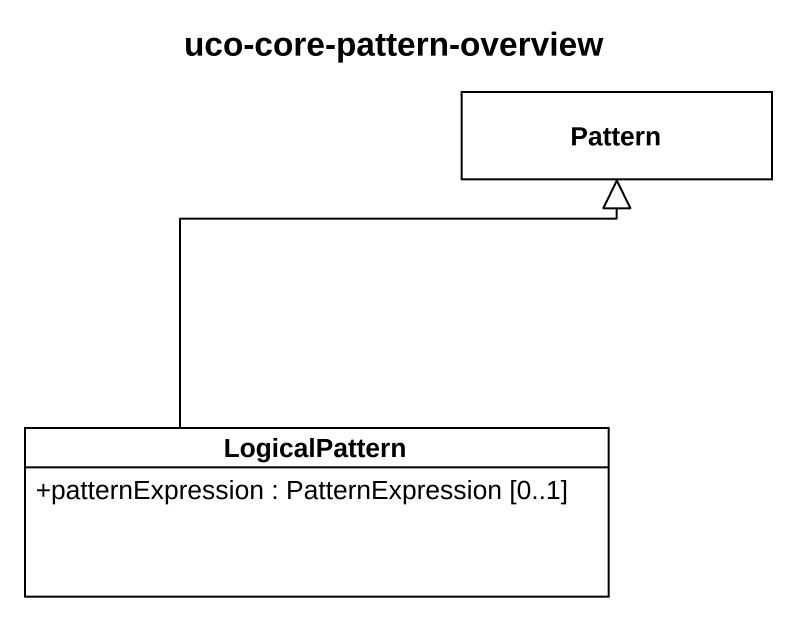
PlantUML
@startuml
title uco-core-pattern-overview
hide circle
hide empty members
skinparam classAttributeIconSize 0
class Pattern
class LogicalPattern {
  +patternExpression : PatternExpression [0..1]
}
LogicalPattern -up-|> Pattern
@enduml
